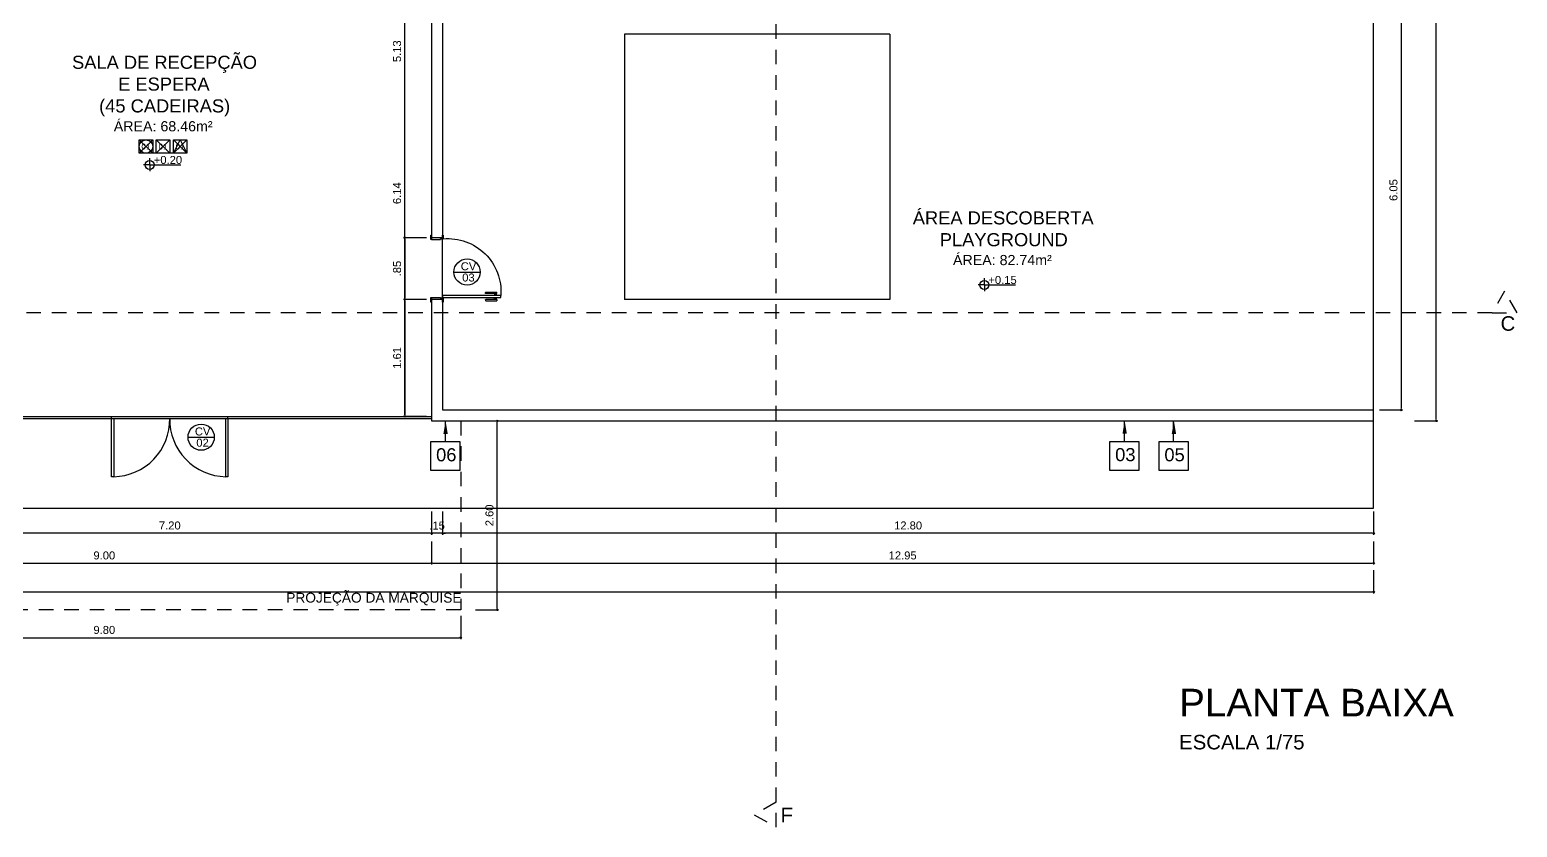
# Model space of a CAD drawing. Header units: millimetres. Extents: x 2125 to 3408, y 1171 to 1686.
# Drawn here: x 2442.71 to 2463.16, y 1514.04 to 1525.01 of the extents above; entities that cross this region are included whole.
import ezdxf
from ezdxf.enums import TextEntityAlignment as Align

# ---------------------------------------------------------------- set-up
doc = ezdxf.new("R2010")
doc.units = ezdxf.units.MM
doc.linetypes.add('CONTORNO_QUADRO_T', pattern=[0.35, 0.2, -0.15])
for name, color, linetype in [('CALÇADA', 252, 'Continuous'), ('cotas', 7, 'Continuous'), ('ESQUADRIAS', 7, 'Continuous'), ('Esquadrias_Portas', 2, 'Continuous'), ('LAYOUT', 7, 'Continuous'), ('Layout_Equipamentos', 7, 'Continuous'), ('linha de corte', 1, 'Continuous'), ('PAREDE', 4, 'Continuous'), ('soleira piso', 7, 'Continuous'), ('TEXTO01', 7, 'Continuous'), ('TEXTO02', 3, 'Continuous'), ('TEXTO03', 2, 'Continuous'), ('TEXTO_ESP_FORRO', 62, 'Continuous'), ('TEXTO_ESP_PAREDES', 10, 'Continuous'), ('TEXTO_ESP_PISO', 150, 'Continuous')]:
    doc.layers.add(name, color=color, linetype=linetype)
doc.styles.add('ARIAL', font='sanss___.ttf')
doc.styles.add('ROMANS', font='arial.ttf')
doc.styles.get("Standard").update_dxf_attribs({"font": 'arial.ttf'})
doc.styles.add('TEXTO1', font='swissko.ttf', dxfattribs={"width": 0.6, "height": 0.1})
doc.dimstyles.new('ESCALA75', dxfattribs={"dimtxt": 0.11, "dimasz": 0.02, "dimexe": 0.02, "dimexo": 0.04, "dimgap": 0.05, "dimtad": 1, "dimzin": 4, "dimdsep": 46, "dimtxsty": 'ROMANS', "dimblk1": 'PPC', "dimblk2": 'PPC', "dimsah": 1, "dimcen": 0.02, "dimclrd": 7, "dimclre": 7, "dimclrt": 3, "dimazin": 1, "dimtfac": 1, "dimtix": 1, "dimtmove": 0, "dimatfit": 3, "dimldrblk": 'PPC', "dimfxl": 0, "dimtolj": 1, "dimtzin": 12, "dimarcsym": 0})

# ---------------------------------------------------------------- blocks, each defined once
blk = doc.blocks.new('P80_02')
at = {"layer": 'ESQUADRIAS', "color": 3, "linetype": 'Continuous'}
for p, q in [((-0.02, 0.67), (-0.02, 0.821)), ((0, 0.821), (0, 0.67)), ((0.023, 0.78), (0.023, 0.82)), ((0.057, 0.78), (0.057, 0.82)), ((0.08, 0.821), (0.08, 0.67)), ((0.1, 0.67), (0.1, 0.821)), ((-0.003, 0.667), (-0.017, 0.667)), ((0.083, 0.667), (0.097, 0.667))]:
    blk.add_line(p, q, dxfattribs=at)
at = {"layer": 'ESQUADRIAS', "color": 3}
for p, q in [((0, 0.821), (-0.02, 0.821)), ((0.023, 0.82), (0.025, 0.82)), ((0.057, 0.82), (0.055, 0.82)), ((0.08, 0.821), (0.1, 0.821)), ((0, 0.81), (0.023, 0.81)), ((0, 0.8), (0.023, 0.8)), ((0, 0.79), (0.023, 0.79)), ((0.023, 0.78), (0.025, 0.78)), ((0.057, 0.78), (0.055, 0.78)), ((0.08, 0.81), (0.057, 0.81)), ((0.08, 0.8), (0.057, 0.8)), ((0.08, 0.79), (0.057, 0.79))]:
    blk.add_line(p, q, dxfattribs=at)
at = {"layer": 'ESQUADRIAS', "color": 2}
for p, q in [((0.025, 0.075), (0.025, 0.875)), ((0.025, 0.875), (0.055, 0.875)), ((0.055, 0.875), (0.055, 0.075)), ((0.055, 0.075), (0.025, 0.075))]:
    blk.add_line(p, q, dxfattribs=at)
at = {"layer": 'ESQUADRIAS'}
for p, q in [((0.016, 0.059), (0.016, 0.062)), ((0.032, 0.074), (0.029, 0.074))]:
    blk.add_line(p, q, dxfattribs=at)
at = {"layer": 'ESQUADRIAS', "color": 3}
for points in [[(0.015, 0.085), (-0.035, 0.085), (-0.035, 0.075), (0.015, 0.075)], [(0.885, 0.085), (0.835, 0.085), (0.835, 0.075), (0.885, 0.075)], [(0.025, -0.075), (0, -0.075), (-0.035, -0.075), (-0.035, -0.085), (0.025, -0.085)], [(0.885, -0.075), (0.825, -0.075), (0.825, -0.085), (0.885, -0.085)]]:
    blk.add_lwpolyline(points, close=True, dxfattribs=at)
at = {"layer": 'ESQUADRIAS', "color": 2}
for points in [[(0.025, 0.045), (0.015, 0.045), (0.015, 0.075), (0, 0.075), (0, -0.075), (0.025, -0.075)], [(0.825, 0.045), (0.835, 0.045), (0.835, 0.075), (0.85, 0.075), (0.85, -0.075), (0.825, -0.075)]]:
    blk.add_lwpolyline(points, close=True, dxfattribs=at)
at = {"layer": 'ESQUADRIAS', "color": 1}
for points in [[(0.016, 0.071, -0.236068), (0.015, 0.073), (0.015, 0.07), (0.015, 0.05), (0.016, 0.05)], [(0.02, 0.074, 0.236068), (0.017, 0.075), (0.02, 0.075), (0.04, 0.075), (0.04, 0.074)]]:
    blk.add_lwpolyline(points, format="xyb", close=True, dxfattribs=at)
at = {"layer": 'ESQUADRIAS'}
for points in [[(0.017, 0.063), (0.016, 0.062), (0.016, 0.062)], [(0.017, 0.058), (0.016, 0.059), (0.016, 0.059)], [(0.017, 0.06), (0.017, 0.06), (0.017, 0.058), (0.017, 0.058), (0.017, 0.063), (0.017, 0.063), (0.017, 0.06), (0.017, 0.06)], [(0.028, 0.073), (0.029, 0.074), (0.029, 0.074)], [(0.03, 0.073), (0.03, 0.073), (0.033, 0.073), (0.033, 0.073), (0.028, 0.073), (0.028, 0.073), (0.03, 0.073), (0.03, 0.073)], [(0.033, 0.073), (0.032, 0.074), (0.032, 0.074)]]:
    blk.add_lwpolyline(points, dxfattribs=at)
at = {"layer": 'ESQUADRIAS', "color": 1}
blk.add_circle((0.017, 0.073), 0.0025, dxfattribs=at)
at = {"layer": 'ESQUADRIAS'}
blk.add_arc((0.108, 0.148), 0.729, 355.0636, 94.2065, dxfattribs=at)
at = {"layer": 'ESQUADRIAS', "color": 3, "linetype": 'Continuous'}
for centre, start, end in [((-0.017, 0.67), 180, 260.5377), ((-0.003, 0.67), 260.5377, 360), ((0.083, 0.67), 180, 279.4623), ((0.097, 0.67), 279.4623, 0)]:
    blk.add_arc(centre, 0.003, start, end, dxfattribs=at)
blk = doc.blocks.new('PPC')
at = {"color": 2}
blk.add_circle((0, 0), 0.5, dxfattribs=at)
blk = doc.blocks.new('*D67')
at = {"layer": 'cotas', "color": 7, "lineweight": -2, "transparency": 16777216}
for p, q in [((2448.384, 1518.384), (2448.384, 1518.064)), ((2461.184, 1518.384), (2461.184, 1518.064)), ((2461.164, 1518.084), (2448.404, 1518.084))]:
    blk.add_line(p, q, dxfattribs=at)
at = {"layer": 'DEFPOINTS', "color": 0, "transparency": 16777216}
for p in [(2461.184, 1519.631), (2448.384, 1518.774), (2448.384, 1518.084)]:
    blk.add_point(p, dxfattribs=at)
at = {"layer": 'cotas', "color": 7, "lineweight": -2, "transparency": 16777216, "xscale": 0.02, "yscale": 0.02, "zscale": 0.02, "rotation": 180}
blk.add_blockref('PPC', (2448.384, 1518.084), dxfattribs=at)
at = {"layer": 'cotas', "color": 7, "lineweight": -2, "transparency": 16777216, "xscale": 0.02, "yscale": 0.02, "zscale": 0.02}
blk.add_blockref('PPC', (2461.184, 1518.084), dxfattribs=at)
at = {"layer": 'cotas', "color": 3, "transparency": 16777216, "insert": (2454.784, 1518.191), "char_height": 0.11, "attachment_point": 5, "style": 'ROMANS'}
blk.add_mtext('\\A1;12.80', dxfattribs=at)
blk = doc.blocks.new('*D68')
at = {"layer": 'cotas', "color": 7, "lineweight": -2, "transparency": 16777216}
for p, q in [((2448.234, 1518.384), (2448.234, 1518.064)), ((2448.384, 1518.384), (2448.384, 1518.064)), ((2448.214, 1518.084), (2448.194, 1518.084)), ((2448.384, 1518.084), (2448.234, 1518.084)), ((2448.404, 1518.084), (2448.424, 1518.084))]:
    blk.add_line(p, q, dxfattribs=at)
at = {"layer": 'DEFPOINTS', "color": 0, "transparency": 16777216}
for p in [(2448.234, 1518.774), (2448.384, 1518.774), (2448.234, 1518.084)]:
    blk.add_point(p, dxfattribs=at)
at = {"layer": 'cotas', "color": 7, "lineweight": -2, "transparency": 16777216, "xscale": 0.02, "yscale": 0.02, "zscale": 0.02}
blk.add_blockref('PPC', (2448.234, 1518.084), dxfattribs=at)
at = {"layer": 'cotas', "color": 7, "lineweight": -2, "transparency": 16777216, "xscale": 0.02, "yscale": 0.02, "zscale": 0.02, "rotation": 180}
blk.add_blockref('PPC', (2448.384, 1518.084), dxfattribs=at)
at = {"layer": 'cotas', "color": 3, "transparency": 16777216, "insert": (2448.309, 1518.19), "char_height": 0.11, "attachment_point": 5, "style": 'ROMANS'}
blk.add_mtext('\\A1;.15', dxfattribs=at)
blk = doc.blocks.new('*D69')
at = {"layer": 'cotas', "color": 7, "lineweight": -2, "transparency": 16777216}
for p, q in [((2441.034, 1518.384), (2441.034, 1518.064)), ((2448.234, 1518.384), (2448.234, 1518.064)), ((2448.214, 1518.084), (2441.054, 1518.084))]:
    blk.add_line(p, q, dxfattribs=at)
at = {"layer": 'DEFPOINTS', "color": 0, "transparency": 16777216}
for p in [(2448.234, 1518.774), (2441.034, 1518.563), (2441.034, 1518.084)]:
    blk.add_point(p, dxfattribs=at)
at = {"layer": 'cotas', "color": 7, "lineweight": -2, "transparency": 16777216, "xscale": 0.02, "yscale": 0.02, "zscale": 0.02, "rotation": 180}
blk.add_blockref('PPC', (2441.034, 1518.084), dxfattribs=at)
at = {"layer": 'cotas', "color": 7, "lineweight": -2, "transparency": 16777216, "xscale": 0.02, "yscale": 0.02, "zscale": 0.02}
blk.add_blockref('PPC', (2448.234, 1518.084), dxfattribs=at)
at = {"layer": 'cotas', "color": 3, "transparency": 16777216, "insert": (2444.634, 1518.191), "char_height": 0.11, "attachment_point": 5, "style": 'ROMANS'}
blk.add_mtext('\\A1;7.20', dxfattribs=at)
blk = doc.blocks.new('*D85')
at = {"layer": 'cotas', "color": 7, "lineweight": -2, "transparency": 16777216}
for p, q in [((2448.165, 1527.281), (2447.845, 1527.281)), ((2447.865, 1522.171), (2447.865, 1527.261)), ((2448.165, 1522.151), (2447.845, 1522.151))]:
    blk.add_line(p, q, dxfattribs=at)
at = {"layer": 'DEFPOINTS', "color": 0, "transparency": 16777216}
for p in [(2447.865, 1527.281), (2448.384, 1527.281), (2448.384, 1522.151)]:
    blk.add_point(p, dxfattribs=at)
at = {"layer": 'cotas', "color": 7, "lineweight": -2, "transparency": 16777216, "xscale": 0.02, "yscale": 0.02, "zscale": 0.02}
for p, rotation in [((2447.865, 1527.281), 90), ((2447.865, 1522.151), 270)]:
    blk.add_blockref('PPC', p, dxfattribs=dict(at, rotation=rotation))
at = {"layer": 'cotas', "color": 3, "transparency": 16777216, "insert": (2447.759, 1524.716), "char_height": 0.11, "attachment_point": 5, "rotation": 90, "style": 'ROMANS'}
blk.add_mtext('\\A1;5.13', dxfattribs=at)
blk = doc.blocks.new('Esp_Pis_Par_For_Esc100')
at = {"layer": 'DEFPOINTS'}
for p, q in [((0, 0.37), (0.37, 0)), ((0.37, 0.37), (0, 0)), ((0.47, 0), (0.37, 0)), ((0.47, 0.37), (0.84, 0)), ((0.84, 0.37), (0.47, 0)), ((0.94, 0), (0.84, 0)), ((0.94, 0.37), (1.31, 0)), ((1.31, 0.37), (0.94, 0))]:
    blk.add_line(p, q, dxfattribs=at)
for points in [[(0.37, 0.37), (0.37, 0), (0, 0), (0, 0.37)], [(1.31, 0.37), (1.31, 0), (0.94, 0), (0.94, 0.37)]]:
    blk.add_lwpolyline(points, close=True, dxfattribs=at)
at = {"layer": 'TEXTO_ESP_FORRO'}
blk.add_lwpolyline([(0.94, 0), (1.125, 0.37), (1.31, 0)], close=True, dxfattribs=at)
at = {"layer": 'TEXTO_ESP_PAREDES'}
blk.add_lwpolyline([(0.84, 0.37), (0.84, 0), (0.47, 0), (0.47, 0.37)], close=True, dxfattribs=at)
at = {"layer": 'TEXTO_ESP_PISO'}
blk.add_circle((0.185, 0.185), 0.185, dxfattribs=at)
at = {"layer": 'TEXTO_ESP_FORRO', "color": 3, "linetype": 'ByBlock', "style": 'ARIAL', "text_generation_flag": 6}
blk.add_attdef('FOR', text='', height=0.16, rotation=180, dxfattribs=at).set_placement((1.125, 0.185), align=Align.MIDDLE_CENTER)
at = {"layer": 'TEXTO_ESP_PAREDES', "color": 3, "linetype": 'ByBlock', "ltscale": 0.0001, "style": 'ARIAL', "text_generation_flag": 6}
blk.add_attdef('PAR', text='', height=0.16, rotation=180, dxfattribs=at).set_placement((0.655, 0.185), align=Align.MIDDLE_CENTER)
at = {"layer": 'TEXTO_ESP_PISO', "color": 3, "linetype": 'ByBlock', "style": 'ARIAL', "text_generation_flag": 6}
blk.add_attdef('PIS', text='', height=0.16, rotation=180, dxfattribs=at).set_placement((0.185, 0.185), align=Align.MIDDLE_CENTER)
blk = doc.blocks.new('*D117')
at = {"layer": 'cotas', "color": 7, "lineweight": -2, "transparency": 16777216}
for p, q in [((2461.745, 1535.031), (2462.065, 1535.031)), ((2462.045, 1519.651), (2462.045, 1535.011)), ((2461.745, 1519.631), (2462.065, 1519.631))]:
    blk.add_line(p, q, dxfattribs=at)
at = {"layer": 'DEFPOINTS', "color": 0, "transparency": 16777216}
for p in [(2460.276, 1535.031), (2462.045, 1535.031), (2460.276, 1519.631)]:
    blk.add_point(p, dxfattribs=at)
at = {"layer": 'cotas', "color": 7, "lineweight": -2, "transparency": 16777216, "xscale": 0.02, "yscale": 0.02, "zscale": 0.02}
for p, rotation in [((2462.045, 1535.031), 90), ((2462.045, 1519.631), 270)]:
    blk.add_blockref('PPC', p, dxfattribs=dict(at, rotation=rotation))
at = {"layer": 'cotas', "color": 3, "transparency": 16777216, "insert": (2461.938, 1527.331), "char_height": 0.11, "attachment_point": 5, "rotation": 90, "style": 'ROMANS'}
blk.add_mtext('\\A1;15.40', dxfattribs=at)
blk = doc.blocks.new('*D273')
at = {"layer": 'cotas', "color": 7, "lineweight": -2, "transparency": 16777216}
for p, q in [((2448.165, 1522.151), (2447.845, 1522.151)), ((2447.865, 1522.131), (2447.865, 1521.321)), ((2448.165, 1521.301), (2447.845, 1521.301))]:
    blk.add_line(p, q, dxfattribs=at)
at = {"layer": 'DEFPOINTS', "color": 0, "transparency": 16777216}
for p in [(2448.234, 1522.151), (2447.865, 1521.301), (2448.234, 1521.301)]:
    blk.add_point(p, dxfattribs=at)
at = {"layer": 'cotas', "color": 7, "lineweight": -2, "transparency": 16777216, "xscale": 0.02, "yscale": 0.02, "zscale": 0.02}
for p, rotation in [((2447.865, 1522.151), 90), ((2447.865, 1521.301), 270)]:
    blk.add_blockref('PPC', p, dxfattribs=dict(at, rotation=rotation))
at = {"layer": 'cotas', "color": 3, "transparency": 16777216, "insert": (2447.759, 1521.726), "char_height": 0.11, "attachment_point": 5, "rotation": 90, "style": 'ROMANS'}
blk.add_mtext('\\A1;.85', dxfattribs=at)
blk = doc.blocks.new('*D274')
at = {"layer": 'cotas', "color": 7, "lineweight": -2, "transparency": 16777216}
for p, q in [((2448.165, 1521.301), (2447.845, 1521.301)), ((2447.865, 1521.281), (2447.865, 1519.713)), ((2448.165, 1519.693), (2447.845, 1519.693))]:
    blk.add_line(p, q, dxfattribs=at)
at = {"layer": 'DEFPOINTS', "color": 0, "transparency": 16777216}
for p in [(2448.234, 1521.301), (2447.865, 1519.693), (2448.234, 1519.693)]:
    blk.add_point(p, dxfattribs=at)
at = {"layer": 'cotas', "color": 7, "lineweight": -2, "transparency": 16777216, "xscale": 0.02, "yscale": 0.02, "zscale": 0.02}
for p, rotation in [((2447.865, 1521.301), 90), ((2447.865, 1519.693), 270)]:
    blk.add_blockref('PPC', p, dxfattribs=dict(at, rotation=rotation))
at = {"layer": 'cotas', "color": 3, "transparency": 16777216, "insert": (2447.759, 1520.497), "char_height": 0.11, "attachment_point": 5, "rotation": 90, "style": 'ROMANS'}
blk.add_mtext('\\A1;1.61', dxfattribs=at)
blk = doc.blocks.new('*D275')
at = {"layer": 'cotas', "color": 7, "lineweight": -2, "transparency": 16777216}
for p, q in [((2448.165, 1525.831), (2447.845, 1525.831)), ((2447.865, 1519.713), (2447.865, 1525.811)), ((2448.165, 1519.693), (2447.845, 1519.693))]:
    blk.add_line(p, q, dxfattribs=at)
at = {"layer": 'DEFPOINTS', "color": 0, "transparency": 16777216}
for p in [(2447.865, 1525.831), (2461.563, 1525.831), (2448.234, 1519.693)]:
    blk.add_point(p, dxfattribs=at)
at = {"layer": 'cotas', "color": 7, "lineweight": -2, "transparency": 16777216, "xscale": 0.02, "yscale": 0.02, "zscale": 0.02}
for p, rotation in [((2447.865, 1525.831), 90), ((2447.865, 1519.693), 270)]:
    blk.add_blockref('PPC', p, dxfattribs=dict(at, rotation=rotation))
at = {"layer": 'cotas', "color": 3, "transparency": 16777216, "insert": (2447.759, 1522.762), "char_height": 0.11, "attachment_point": 5, "rotation": 90, "style": 'ROMANS'}
blk.add_mtext('\\A1;6.14', dxfattribs=at)
blk = doc.blocks.new('*D276')
at = {"layer": 'cotas', "color": 7, "lineweight": -2, "transparency": 16777216}
for p, q in [((2461.263, 1525.831), (2461.583, 1525.831)), ((2461.563, 1525.811), (2461.563, 1519.801)), ((2461.263, 1519.781), (2461.583, 1519.781))]:
    blk.add_line(p, q, dxfattribs=at)
at = {"layer": 'DEFPOINTS', "color": 0, "transparency": 16777216}
for p in [(2460.184, 1525.831), (2460.184, 1519.781), (2461.563, 1519.781)]:
    blk.add_point(p, dxfattribs=at)
at = {"layer": 'cotas', "color": 7, "lineweight": -2, "transparency": 16777216, "xscale": 0.02, "yscale": 0.02, "zscale": 0.02}
for p, rotation in [((2461.563, 1525.831), 90), ((2461.563, 1519.781), 270)]:
    blk.add_blockref('PPC', p, dxfattribs=dict(at, rotation=rotation))
at = {"layer": 'cotas', "color": 3, "transparency": 16777216, "insert": (2461.457, 1522.806), "char_height": 0.11, "attachment_point": 5, "rotation": 90, "style": 'ROMANS'}
blk.add_mtext('\\A1;6.05', dxfattribs=at)
blk = doc.blocks.new('*D134')
at = {"layer": 'cotas', "color": 7, "lineweight": -2, "transparency": 16777216}
for p, q in [((2439.234, 1517.973), (2439.234, 1517.653)), ((2448.234, 1517.973), (2448.234, 1517.653)), ((2439.254, 1517.673), (2448.214, 1517.673))]:
    blk.add_line(p, q, dxfattribs=at)
at = {"layer": 'DEFPOINTS', "color": 0, "transparency": 16777216}
for p in [(2448.234, 1519.631), (2439.234, 1518.683), (2448.234, 1517.673)]:
    blk.add_point(p, dxfattribs=at)
at = {"layer": 'cotas', "color": 7, "lineweight": -2, "transparency": 16777216, "xscale": 0.02, "yscale": 0.02, "zscale": 0.02, "rotation": 180}
blk.add_blockref('PPC', (2439.234, 1517.673), dxfattribs=at)
at = {"layer": 'cotas', "color": 7, "lineweight": -2, "transparency": 16777216, "xscale": 0.02, "yscale": 0.02, "zscale": 0.02}
blk.add_blockref('PPC', (2448.234, 1517.673), dxfattribs=at)
at = {"layer": 'cotas', "color": 3, "transparency": 16777216, "insert": (2443.734, 1517.779), "char_height": 0.11, "attachment_point": 5, "style": 'ROMANS'}
blk.add_mtext('\\A1;9.00', dxfattribs=at)
blk = doc.blocks.new('*D277')
at = {"layer": 'cotas', "color": 7, "lineweight": -2, "transparency": 16777216}
for p, q in [((2448.234, 1517.973), (2448.234, 1517.653)), ((2461.184, 1517.973), (2461.184, 1517.653)), ((2448.254, 1517.673), (2461.164, 1517.673))]:
    blk.add_line(p, q, dxfattribs=at)
at = {"layer": 'DEFPOINTS', "color": 0, "transparency": 16777216}
for p in [(2448.234, 1519.631), (2461.184, 1519.631), (2461.184, 1517.673)]:
    blk.add_point(p, dxfattribs=at)
at = {"layer": 'cotas', "color": 7, "lineweight": -2, "transparency": 16777216, "xscale": 0.02, "yscale": 0.02, "zscale": 0.02, "rotation": 180}
blk.add_blockref('PPC', (2448.234, 1517.673), dxfattribs=at)
at = {"layer": 'cotas', "color": 7, "lineweight": -2, "transparency": 16777216, "xscale": 0.02, "yscale": 0.02, "zscale": 0.02}
blk.add_blockref('PPC', (2461.184, 1517.673), dxfattribs=at)
at = {"layer": 'cotas', "color": 3, "transparency": 16777216, "insert": (2454.709, 1517.779), "char_height": 0.11, "attachment_point": 5, "style": 'ROMANS'}
blk.add_mtext('\\A1;12.95', dxfattribs=at)
blk = doc.blocks.new('*D278')
at = {"layer": 'cotas', "color": 7, "lineweight": -2, "transparency": 16777216}
for p, q in [((2415.384, 1517.577), (2415.384, 1517.257)), ((2461.184, 1517.577), (2461.184, 1517.257)), ((2415.404, 1517.277), (2461.164, 1517.277))]:
    blk.add_line(p, q, dxfattribs=at)
at = {"layer": 'DEFPOINTS', "color": 0, "transparency": 16777216}
for p in [(2415.384, 1519.631), (2461.184, 1519.631), (2461.184, 1517.277)]:
    blk.add_point(p, dxfattribs=at)
at = {"layer": 'cotas', "color": 7, "lineweight": -2, "transparency": 16777216, "xscale": 0.02, "yscale": 0.02, "zscale": 0.02, "rotation": 180}
blk.add_blockref('PPC', (2415.384, 1517.277), dxfattribs=at)
at = {"layer": 'cotas', "color": 7, "lineweight": -2, "transparency": 16777216, "xscale": 0.02, "yscale": 0.02, "zscale": 0.02}
blk.add_blockref('PPC', (2461.184, 1517.277), dxfattribs=at)
at = {"layer": 'cotas', "color": 3, "transparency": 16777216, "insert": (2438.284, 1517.383), "char_height": 0.11, "attachment_point": 5, "style": 'ROMANS'}
blk.add_mtext('\\A1;45.80', dxfattribs=at)
blk = doc.blocks.new('new block4')
at = {"layer": 'TEXTO01'}
h = blk.add_hatch(dxfattribs=at)
h.set_pattern_fill('ANGLE', color=256)
h.set_pattern_definition([(0, (-2260.456, -913.906), (0, 6.985), [5.08, -1.905]), (90, (-2260.456, -913.906), (-6.985, 4e-16), [5.08, -1.905])])
h.paths.add_polyline_path([(0, 0), (0, -0.062, 0.414214), (0.062, 0)])
h.paths.add_polyline_path([(0, 0), (0, 0.062, 0.414214), (-0.062, 0)])
for q in [(-0.086, 0), (0, 0.093), (0.429, 0), (0, -0.085)]:
    blk.add_line((0, 0), q, dxfattribs=at)
blk.add_circle((0, 0), 0.0624, dxfattribs=at)
blk = doc.blocks.new('*D670')
at = {"color": 7, "lineweight": -2, "transparency": 16777216}
for p, q in [((2448.835, 1519.631), (2449.155, 1519.631)), ((2449.135, 1517.051), (2449.135, 1519.611)), ((2448.835, 1517.031), (2449.155, 1517.031))]:
    blk.add_line(p, q, dxfattribs=at)
at = {"layer": 'DEFPOINTS', "color": 0, "transparency": 16777216}
for p in [(2448.634, 1519.631), (2449.135, 1519.631), (2448.634, 1517.031)]:
    blk.add_point(p, dxfattribs=at)
at = {"color": 7, "lineweight": -2, "transparency": 16777216, "xscale": 0.02, "yscale": 0.02, "zscale": 0.02}
for p, rotation in [((2449.135, 1519.631), 90), ((2449.135, 1517.031), 270)]:
    blk.add_blockref('PPC', p, dxfattribs=dict(at, rotation=rotation))
at = {"color": 3, "transparency": 16777216, "insert": (2449.029, 1518.331), "char_height": 0.11, "attachment_point": 5, "rotation": 90, "style": 'ROMANS'}
blk.add_mtext('\\A1;2.60', dxfattribs=at)
blk = doc.blocks.new('*D671')
at = {"color": 7, "lineweight": -2, "transparency": 16777216}
for p, q in [((2438.834, 1516.948), (2438.834, 1516.628)), ((2448.634, 1516.948), (2448.634, 1516.628)), ((2438.854, 1516.648), (2448.614, 1516.648))]:
    blk.add_line(p, q, dxfattribs=at)
at = {"layer": 'DEFPOINTS', "color": 0, "transparency": 16777216}
for p in [(2438.834, 1517.031), (2448.634, 1517.031), (2448.634, 1516.648)]:
    blk.add_point(p, dxfattribs=at)
at = {"color": 7, "lineweight": -2, "transparency": 16777216, "xscale": 0.02, "yscale": 0.02, "zscale": 0.02, "rotation": 180}
blk.add_blockref('PPC', (2438.834, 1516.648), dxfattribs=at)
at = {"color": 7, "lineweight": -2, "transparency": 16777216, "xscale": 0.02, "yscale": 0.02, "zscale": 0.02}
blk.add_blockref('PPC', (2448.634, 1516.648), dxfattribs=at)
at = {"color": 3, "transparency": 16777216, "insert": (2443.734, 1516.754), "char_height": 0.11, "attachment_point": 5, "style": 'ROMANS'}
blk.add_mtext('\\A1;9.80', dxfattribs=at)

msp = doc.modelspace()

# ---------------------------------------------------------------- linework, layer by layer
at = {"linetype": 'Continuous'}
for p, q in [((2450.8837, 1524.951), (2450.8837, 1521.301)), ((2454.5337, 1524.951), (2450.8837, 1524.951)), ((2454.5337, 1524.951), (2454.5337, 1521.301)), ((2454.5337, 1521.301), (2450.8837, 1521.301))]:
    msp.add_line(p, q, dxfattribs=at)
for p, q in [((2441.0337, 1519.6926), (2448.2337, 1519.6926)), ((2441.0337, 1519.6626), (2448.2337, 1519.6626)), ((2448.4225, 1519.3469), (2448.4225, 1519.6287)), ((2457.758, 1519.3491), (2457.758, 1519.631)), ((2458.4348, 1519.3469), (2458.4348, 1519.6287))]:
    msp.add_line(p, q)
for points in [[(2448.2225, 1519.3469), (2448.6225, 1519.3469), (2448.6225, 1518.9469), (2448.2225, 1518.9469)], [(2457.558, 1519.3491), (2457.958, 1519.3491), (2457.958, 1518.9491), (2457.558, 1518.9491)], [(2458.2348, 1519.3469), (2458.6348, 1519.3469), (2458.6348, 1518.9469), (2458.2348, 1518.9469)]]:
    msp.add_lwpolyline(points, close=True)
at = {"layer": 'CALÇADA'}
for p, q in [((2461.1837, 1518.431), (2461.1837, 1536.031)), ((2438.2337, 1518.431), (2461.1837, 1518.431))]:
    msp.add_line(p, q, dxfattribs=at)
at = {"layer": 'Esquadrias_Portas'}
for p, q in [((2443.8337, 1519.6626), (2443.8337, 1519.6926)), ((2445.4337, 1519.6626), (2445.4337, 1519.6926))]:
    msp.add_line(p, q, dxfattribs=at)
for points in [[(2443.8337, 1519.6626), (2443.8637, 1519.6626), (2443.8637, 1518.8626), (2443.8337, 1518.8626)], [(2445.4037, 1519.6626), (2445.4337, 1519.6626), (2445.4337, 1518.8626), (2445.4037, 1518.8626)]]:
    msp.add_lwpolyline(points, close=True, dxfattribs=at)
at = {"layer": 'LAYOUT'}
for points in [[(2448.3957, 1519.451), (2448.4257, 1519.631), (2448.4557, 1519.451)], [(2457.7312, 1519.4532), (2457.7612, 1519.6332), (2457.7912, 1519.4532)], [(2458.4081, 1519.451), (2458.4381, 1519.631), (2458.4681, 1519.451)]]:
    msp.add_solid(points, dxfattribs=at)
at = {"layer": 'Layout_Equipamentos'}
msp.add_line((2443.8637, 1519.6626), (2445.4037, 1519.6626), dxfattribs=at)
for centre, start, end in [((2443.8498, 1519.6466), 271.01562, 1.17376), ((2445.4176, 1519.6466), 178.82624, 268.98438)]:
    msp.add_arc(centre, 0.7841, start, end, dxfattribs=at)
at = {"layer": 'linha de corte', "linetype": 'CONTORNO_QUADRO_T'}
for p, q in [((2452.9686, 1514.3862), (2452.9686, 1538.7893)), ((2462.8119, 1521.1169), (2411.6717, 1521.1169))]:
    msp.add_line(p, q, dxfattribs=at)
at = {"layer": 'linha de corte', "color": 2, "linetype": 'CONTORNO_QUADRO_T'}
for p, q in [((2448.6337, 1519.631), (2448.6337, 1517.031)), ((2448.6337, 1517.031), (2438.8337, 1517.031))]:
    msp.add_line(p, q, dxfattribs=at)
at = {"layer": 'linha de corte', "linetype": 'CONTORNO_QUADRO_T'}
for points in [[(2462.9851, 1521.4169), (2462.8119, 1521.1169), (2463.1583, 1521.1169)], [(2452.6686, 1514.213), (2452.9686, 1514.0398), (2452.9686, 1514.3862)]]:
    msp.add_lwpolyline(points, close=True, dxfattribs=at)
at = {"layer": 'PAREDE', "linetype": 'Continuous'}
for p, q in [((2448.2337, 1529.231), (2448.2337, 1522.186)), ((2448.3837, 1527.281), (2448.3837, 1522.186)), ((2448.2337, 1521.266), (2448.2337, 1519.631)), ((2448.3837, 1521.266), (2448.3837, 1519.781)), ((2448.2337, 1519.631), (2461.1837, 1519.631)), ((2448.3837, 1519.781), (2461.1837, 1519.781))]:
    msp.add_line(p, q, dxfattribs=at)
at = {"layer": 'PAREDE'}
msp.add_line((2461.1837, 1519.631), (2461.1837, 1519.781), dxfattribs=at)
at = {"layer": 'soleira piso'}
msp.add_line((2448.3837, 1521.316), (2448.3837, 1522.136), dxfattribs=at)
at = {"layer": 'TEXTO01'}
for p, q in [((2448.5404, 1521.6784), (2448.9011, 1521.6784)), ((2444.885, 1519.406), (2445.2458, 1519.406))]:
    msp.add_line(p, q, dxfattribs=at)
for centre in [(2448.7208, 1521.6784), (2445.0654, 1519.406)]:
    msp.add_circle(centre, 0.1804, dxfattribs=at)

# ---------------------------------------------------------------- block references
at = {"layer": 'ESQUADRIAS', "xscale": -1, "rotation": 270}
msp.add_blockref('P80_02', (2448.3087, 1521.301), dxfattribs=at)
at = {"layer": 'TEXTO01'}
for p in [(2444.3581, 1523.1524), (2455.8323, 1521.5016)]:
    msp.add_blockref('new block4', p, dxfattribs=at)
at = {"layer": 'TEXTO02', "xscale": 0.5, "yscale": 0.5, "zscale": 0.5}
msp.add_blockref('Esp_Pis_Par_For_Esc100', (2444.2136, 1523.3117), dxfattribs=at).add_auto_attribs({'PIS': '01', 'PAR': '01', 'FOR': '01'})

# ---------------------------------------------------------------- texts
at = {"layer": 'cotas', "ltscale": 0.0001, "char_height": 0.11, "width": 0.503613, "attachment_point": 1, "style": 'TEXTO1'}
for s, insert in [('\\pi0.06832;{\\fSansSerif|b0|i0|c2|p2;\\W1;+0.20}', (2444.3462, 1523.2752)), ('\\pi0.06779;{\\fSansSerif|b0|i0|c2|p2;\\W1;+0.15}', (2455.8203, 1521.6244))]:
    msp.add_mtext(s, dxfattribs=dict(at, insert=insert))
at = {"layer": 'linha de corte', "ltscale": 0.0001, "char_height": 0.12, "width": 0.619452, "attachment_point": 1, "style": 'TEXTO1'}
for s, insert in [('{\\fSansSerif|b0|i0|c2|p2;\\H1.6667x;\\W1;C}', (2462.9288, 1521.0704)), ('{\\fSansSerif|b0|i0|c2|p2;\\H1.6667x;\\W1;F}', (2453.0308, 1514.3078))]:
    msp.add_mtext(s, dxfattribs=dict(at, insert=insert))
at = {"layer": 'TEXTO01', "ltscale": 0.0001, "attachment_point": 1, "style": 'TEXTO1'}
for s, insert, char_height, width in [('{\\fSansSerif|b0|i0|c2|p2;\\W1;CV}', (2448.6342, 1521.8123), 0.11, 0.330365), ('{\\fSansSerif|b0|i0|c2|p2;\\W1;03}', (2448.6542, 1521.6579), 0.11, 0.330365), ('{\\fSansSerif|b0|i0|c2|p2;\\W1;CV}', (2444.9788, 1519.5399), 0.11, 0.330365), ('{\\fSansSerif|b0|i0|c2|p2;\\W1;02}', (2444.9988, 1519.3855), 0.11, 0.330365), ('{\\fSansSerif|b0|i0|c2|p2;\\H3.1667x;\\W1;\\C2;PLANTA BAIXA\\H0.47368x;\\P\\H1.1111x;\\C3;ESCALA 1/75}', (2458.5102, 1515.9447), 0.12, 5.445164)]:
    msp.add_mtext(s, dxfattribs=dict(at, insert=insert, char_height=char_height, width=width))
at = {"layer": 'TEXTO02', "ltscale": 0.0001, "char_height": 0.18, "attachment_point": 1}
for s, insert in [('06', (2448.295, 1519.254)), ('03', (2457.6305, 1519.2562)), ('05', (2458.3073, 1519.254))]:
    msp.add_mtext(s, dxfattribs=dict(at, insert=insert))
at = {"layer": 'TEXTO03', "ltscale": 0.0001, "attachment_point": 1, "style": 'TEXTO1'}
for s, insert, char_height, width in [('\\pi0.55813;{\\fSansSerif|b0|i0|c2|p2;\\H1.5x;\\W1;\\C2;SALA DE RECEPÇÃO\\P\\pi1.1917;E ESPERA\\P\\pi0.92986;(45 CADEIRAS)\\P\\pi1.132;\\H0.77777x;\\C3;ÁREA: 68.46m²}', (2442.732, 1524.6538), 0.12, 3.592802), ('\\pi0.57912;{\\fSansSerif|b0|i0|c2|p2;\\H1.5x;\\W1;\\C2;ÁREA DESCOBERTA \\P\\pi0.9501;PLAYGROUND\\P\\pi1.132;\\H0.77777x;\\C3;ÁREA: 82.74m²}', (2454.269, 1522.5134), 0.12, 3.592802), ('\\pi0.55813;{\\fSansSerif|b0|i0|c2|p2;\\H1.5x;\\W1;\\C2;PROJEÇÃO DA MARQUISE}', (2445.6766, 1517.2657), 0.09, 3.738608)]:
    msp.add_mtext(s, dxfattribs=dict(at, insert=insert, char_height=char_height, width=width))

# ---------------------------------------------------------------- dimensions: what is measured, and where the dimension line sits
dim = msp.add_linear_dim(base=(2449.1354, 1519.631), p1=(2448.6337, 1517.031), p2=(2448.6337, 1519.631), angle=90, dimstyle='ESCALA75')
dim.commit()
dim.dimension.update_dxf_attribs({"geometry": '*D670', "text_midpoint": (2449.0292, 1518.331)})
dim = msp.add_linear_dim(base=(2448.6337, 1516.6479), p1=(2438.8337, 1517.031), p2=(2448.6337, 1517.031), dimstyle='ESCALA75')
dim.commit()
dim.dimension.update_dxf_attribs({"geometry": '*D671', "text_midpoint": (2443.7337, 1516.754)})
at = {"layer": 'cotas'}
for base, p1, p2, picture, middle in [((2462.0446, 1535.031), (2460.2763, 1519.631), (2460.2763, 1535.031), '*D117', (2461.9384, 1527.331)), ((2447.8653, 1527.281), (2448.3837, 1522.151), (2448.3837, 1527.281), '*D85', (2447.7591, 1524.716)), ((2461.5628, 1519.781), (2460.1837, 1525.831), (2460.1837, 1519.781), '*D276', (2461.4566, 1522.806)), ((2447.8654, 1521.301), (2448.2337, 1522.151), (2448.2337, 1521.301), '*D273', (2447.7592, 1521.726))]:
    dim = msp.add_linear_dim(base=base, p1=p1, p2=p2, angle=90, dimstyle='ESCALA75', dxfattribs=at)
    dim.commit()
    dim.dimension.update_dxf_attribs({"geometry": picture, "text_midpoint": middle})
for base, p1, p2, picture, middle in [((2447.8654, 1525.831), (2448.2337, 1519.6926), (2461.5628, 1525.831), '*D275', (2447.7592, 1522.7618)), ((2447.8654, 1519.6926), (2448.2337, 1521.301), (2448.2337, 1519.6926), '*D274', (2447.7592, 1520.4968))]:
    dim = msp.add_linear_dim(base=base, p1=p1, p2=p2, angle=90, dimstyle='ESCALA75', override={"dimtmove": 1}, dxfattribs=at)
    dim.commit()
    dim.dimension.update_dxf_attribs({"geometry": picture, "text_midpoint": middle})
for base, p1, p2, picture, middle in [((2461.1837, 1517.2767), (2415.3837, 1519.631), (2461.1837, 1519.631), '*D278', (2438.2837, 1517.3828)), ((2448.2337, 1517.6732), (2439.2337, 1518.6832), (2448.2337, 1519.631), '*D134', (2443.7337, 1517.7793))]:
    dim = msp.add_linear_dim(base=base, p1=p1, p2=p2, dimstyle='ESCALA75', dxfattribs=at)
    dim.commit()
    dim.dimension.update_dxf_attribs({"geometry": picture, "text_midpoint": middle})
for base, p1, p2, picture, middle in [((2461.1837, 1517.6732), (2448.2337, 1519.631), (2461.1837, 1519.631), '*D277', (2454.7087, 1517.7793)), ((2448.3837, 1518.0844), (2461.1837, 1519.631), (2448.3837, 1518.7743), '*D67', (2454.7837, 1518.1906)), ((2441.0337, 1518.0844), (2448.2337, 1518.7743), (2441.0337, 1518.5626), '*D69', (2444.6337, 1518.1906)), ((2448.2337, 1518.0843), (2448.3837, 1518.7741), (2448.2337, 1518.7741), '*D68', (2448.3087, 1518.1905))]:
    dim = msp.add_linear_dim(base=base, p1=p1, p2=p2, dimstyle='ESCALA75', override={"dimtmove": 1}, dxfattribs=at)
    dim.commit()
    dim.dimension.update_dxf_attribs({"geometry": picture, "text_midpoint": middle})

doc.saveas('drawing.dxf')
